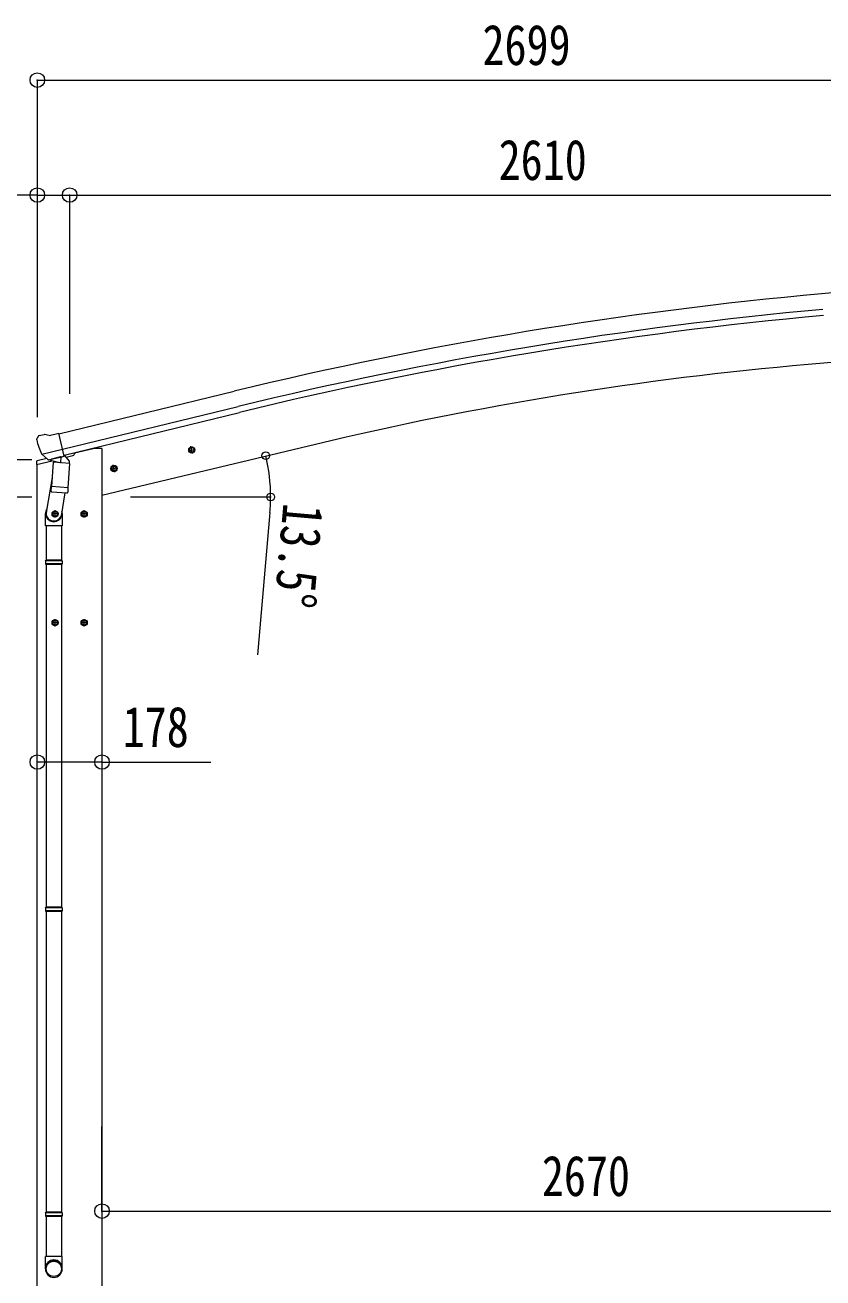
# Model space of a CAD drawing. Units: millimetres at full size, sheet at 1:40. Extents: x -11181 to 11305, y -7804 to 7716.
# Drawn here: x -9361 to -7164, y -4558 to -1107 of the extents above; entities that cross this region are included whole.
import ezdxf
from ezdxf.enums import TextEntityAlignment as Align

# ---------------------------------------------------------------- set-up
doc = ezdxf.new("R2010")
doc.units = ezdxf.units.MM
doc.header["$LTSCALE"] = 40
doc.header["$PDMODE"] = 32
doc.header["$PDSIZE"] = 40
for name, color, linetype, lineweight in [('0-1_本体', 4, 'Continuous', 9), ('0-2_部品', 7, 'Continuous', 9), ('0-A_寸法', 6, 'Continuous', 9), ('1-A', 6, 'Continuous', 9)]:
    doc.layers.add(name, color=color, linetype=linetype, lineweight=lineweight)
doc.styles.add('ＭＳ ゴシック', font='')
doc.styles.get('ＭＳ ゴシック').set_extended_font_data('MS Gothic')

msp = doc.modelspace()

# ---------------------------------------------------------------- linework, layer by layer
at = {"layer": '0-1_本体'}
for p, q in [((-6690.86, -1804.01), (-7168.37, -1847.21)), ((-6667.14, -1994.76), (-7205.09, -2041.83)), ((-9267.7, -2232.82), (-8784.82, -2115.34)), ((-9257.62, -2274.79), (-8774.61, -2157.32)), ((-9253.69, -2291.17), (-8770.63, -2173.68)), ((-9225.18, -2285.45), (-9173.17, -2272.97)), ((-9149.17, -2272.97), (-9173.17, -2272.97)), ((-9149.17, -2272.97), (-9149.17, -5152.97)), ((-8561.09, -2261.78), (-9149.14, -2402.96)), ((-9327.17, -5152.97), (-9327.17, -2316.41))]:
    msp.add_line(p, q, dxfattribs=at)
at = {"layer": '0-1_本体', "color": 6}
msp.add_line((-9149.17, -3136.89), (-9327.17, -3136.89), dxfattribs=at)
at = {"layer": '0-1_本体'}
for centre, radius, start, end in [((-6172.25, -12857.22), 11054.98, 95.16866, 103.66973), ((-6172.25, -12857.22), 11011.82, 95.16974, 103.66973), ((-6172.25, -12857.22), 10994.98, 95.16974, 103.66973), ((-6406.07, -11257.48), 9250.23, 94.95525, 103.47191)]:
    msp.add_arc(centre, radius, start, end, dxfattribs=at)
at = {"layer": '0-2_部品'}
for p, q in [((-9324.94, -2239.82), (-9328.79, -2246.12)), ((-9321.84, -2237.57), (-9308.66, -2234.41)), ((-9294.1, -2237.09), (-9307.36, -2234.39)), ((-9294.1, -2237.09), (-9268.17, -2230.86)), ((-9329.16, -2248.4), (-9328.88, -2249.55)), ((-9315.1, -2288.71), (-9257.6, -2274.9)), ((-8911.66, -2279.2), (-8892.21, -2274.54)), ((-8907.1, -2271.43), (-8909.24, -2278.62)), ((-8899.81, -2269.67), (-8907.1, -2271.43)), ((-8899.6, -2286.59), (-8904.27, -2267.15)), ((-8894.64, -2275.12), (-8899.81, -2269.67)), ((-8896.77, -2282.31), (-8894.64, -2275.12)), ((-9329.73, -2317.03), (-9286.71, -2306.7)), ((-9329.73, -2310.14), (-9329.73, -2317.03)), ((-9301.27, -2300.94), (-9327.43, -2307.22)), ((-9298.25, -2303.62), (-9314.63, -2289.12)), ((-9295.54, -2304.18), (-9288.02, -2302.38)), ((-9294.7, -2304.08), (-9293.17, -2303.71)), ((-9293.17, -2303.71), (-9256.47, -2294.9)), ((-9291.34, -2303.94), (-9291.39, -2304.68)), ((-9290.63, -2305.72), (-9264.82, -2312.16)), ((-9283.72, -2311.07), (-9288.39, -2377.9)), ((-9238.03, -2314.26), (-9283.72, -2311.07)), ((-9281.94, -2307.89), (-9282.17, -2311.17)), ((-9262.42, -2296.72), (-9263.44, -2311.33)), ((-9256.47, -2294.9), (-9254.94, -2294.53)), ((-9253.39, -2292.43), (-9252.44, -2292.49)), ((-9252.44, -2292.49), (-9239.13, -2307.81)), ((-9248.14, -2297.44), (-9229.01, -2292.85)), ((-9239.13, -2307.81), (-9239.57, -2314.15)), ((-9225.18, -2284.23), (-9225.18, -2287.98)), ((-9242.7, -2381.1), (-9238.03, -2314.26)), ((-9125.59, -2330.57), (-9106.15, -2325.9)), ((-9121.04, -2322.79), (-9123.17, -2329.98)), ((-9113.74, -2321.03), (-9121.04, -2322.79)), ((-9113.54, -2337.95), (-9118.21, -2318.51)), ((-9108.57, -2326.48), (-9113.74, -2321.03)), ((-9110.7, -2333.67), (-9108.57, -2326.48)), ((-9286.66, -2353.14), (-9302.57, -2449.31)), ((-9289.25, -2390.37), (-9288.38, -2377.9)), ((-9242.7, -2381.1), (-9288.39, -2377.9)), ((-9242.71, -2381.1), (-9243.6, -2393.79)), ((-9288.85, -2391.73), (-9288.85, -2391.73)), ((-9287.41, -2392.51), (-9245.71, -2395.42)), ((-9251.14, -2395.04), (-9261.87, -2458.63)), ((-9278.17, -2445.7), (-9284.67, -2449.46)), ((-9284.67, -2449.46), (-9284.67, -2456.96)), ((-9278.17, -2463.21), (-9278.17, -2443.21)), ((-9271.67, -2449.46), (-9278.17, -2445.7)), ((-9198.17, -2445.7), (-9204.67, -2449.46)), ((-9204.67, -2449.46), (-9204.67, -2456.96)), ((-9198.17, -2463.21), (-9198.17, -2443.21)), ((-9191.67, -2449.46), (-9198.17, -2445.7)), ((-9304.72, -2486.47), (-9304.72, -2452.12)), ((-9268.17, -2453.21), (-9288.17, -2453.21)), ((-9284.67, -2456.96), (-9278.17, -2460.72)), ((-9258.72, -2451.81), (-9258.72, -2486.47)), ((-9188.17, -2453.21), (-9208.17, -2453.21)), ((-9204.67, -2456.96), (-9198.17, -2460.72)), ((-9258.72, -2486.47), (-9304.72, -2486.47)), ((-9302.72, -2486.47), (-9302.72, -2580.47)), ((-9260.72, -2486.47), (-9260.72, -2580.47)), ((-9304.72, -2582.47), (-9303.72, -2580.47)), ((-9258.72, -2582.47), (-9304.72, -2582.47)), ((-9259.72, -2580.47), (-9303.72, -2580.47)), ((-9258.72, -2582.47), (-9259.72, -2580.47)), ((-9258.72, -2582.47), (-9258.72, -2590.47)), ((-9258.72, -2590.47), (-9304.72, -2590.47)), ((-9259.72, -2592.47), (-9303.72, -2592.47)), ((-9302.72, -2592.47), (-9302.72, -3536.66)), ((-9260.72, -2592.47), (-9260.72, -3536.66)), ((-9258.72, -2590.47), (-9259.72, -2592.47)), ((-9268.17, -2753.21), (-9288.17, -2753.21)), ((-9278.17, -2745.7), (-9284.67, -2749.46)), ((-9284.67, -2749.46), (-9284.67, -2756.96)), ((-9284.67, -2756.96), (-9278.17, -2760.72)), ((-9278.17, -2763.21), (-9278.17, -2743.21)), ((-9271.67, -2749.46), (-9278.17, -2745.7)), ((-9188.17, -2753.21), (-9208.17, -2753.21)), ((-9198.17, -2745.7), (-9204.67, -2749.46)), ((-9204.67, -2749.46), (-9204.67, -2756.96)), ((-9204.67, -2756.96), (-9198.17, -2760.72)), ((-9198.17, -2763.21), (-9198.17, -2743.21)), ((-9191.67, -2749.46), (-9198.17, -2745.7)), ((-9304.72, -3538.66), (-9303.72, -3536.66)), ((-9258.72, -3538.66), (-9304.72, -3538.66)), ((-9258.72, -3546.66), (-9304.72, -3546.66)), ((-9259.72, -3536.66), (-9303.72, -3536.66)), ((-9259.72, -3548.66), (-9303.72, -3548.66)), ((-9302.72, -3548.66), (-9302.72, -4376.84)), ((-9260.72, -3548.66), (-9260.72, -4376.84)), ((-9258.72, -3538.66), (-9259.72, -3536.66)), ((-9258.72, -3546.66), (-9259.72, -3548.66)), ((-9258.72, -3538.66), (-9258.72, -3546.66)), ((-9304.72, -4378.84), (-9303.72, -4376.84)), ((-9258.72, -4378.84), (-9304.72, -4378.84)), ((-9259.72, -4376.84), (-9303.72, -4376.84)), ((-9258.72, -4378.84), (-9259.72, -4376.84)), ((-9258.72, -4378.84), (-9258.72, -4386.84)), ((-9258.72, -4386.84), (-9304.72, -4386.84)), ((-9259.72, -4388.84), (-9303.72, -4388.84)), ((-9302.72, -4388.84), (-9302.72, -4498.84)), ((-9260.72, -4388.84), (-9260.72, -4498.84)), ((-9258.72, -4386.84), (-9259.72, -4388.84)), ((-9304.72, -4532.99), (-9304.72, -4498.84)), ((-9258.72, -4498.84), (-9304.72, -4498.84)), ((-9258.72, -4532.99), (-9258.72, -4498.84))]:
    msp.add_line(p, q, dxfattribs=at)
for points in [[(-9262.74, -2296.31), (-9253.02, -2293.97), (-9268.17, -2230.86)], [(-9315.37, -2288.13), (-9314.79, -2288.97), (-9314.63, -2289.12)], [(-9262.74, -2296.31), (-9262.98, -2296.46), (-9287.74, -2302.41), (-9288.02, -2302.38)], [(-8909.24, -2278.62), (-8904.07, -2284.07), (-8896.77, -2282.31)], [(-9123.17, -2329.98), (-9118, -2335.43), (-9110.7, -2333.67)], [(-9278.17, -2460.72), (-9271.67, -2456.96), (-9271.67, -2449.46)], [(-9198.17, -2460.72), (-9191.67, -2456.96), (-9191.67, -2449.46)], [(-9304.72, -2582.47), (-9304.72, -2590.47), (-9303.72, -2592.47)], [(-9278.17, -2760.72), (-9271.67, -2756.96), (-9271.67, -2749.46)], [(-9198.17, -2760.72), (-9191.67, -2756.96), (-9191.67, -2749.46)], [(-9304.72, -3538.66), (-9304.72, -3546.66), (-9303.72, -3548.66)], [(-9304.72, -4378.84), (-9304.72, -4386.84), (-9303.72, -4388.84)]]:
    msp.add_lwpolyline(points, dxfattribs=at)
for centre, radius in [((-8901.94, -2276.87), 8.5), ((-8901.94, -2276.87), 7.7), ((-8901.94, -2276.87), 6.5), ((-9115.87, -2328.23), 8.5), ((-9115.87, -2328.23), 7.7), ((-9115.87, -2328.23), 6.5), ((-9278.17, -2453.21), 8.5), ((-9278.17, -2453.21), 7.7), ((-9278.17, -2453.21), 6.5), ((-9198.17, -2453.21), 8.5), ((-9198.17, -2453.21), 7.7), ((-9198.17, -2453.21), 6.5), ((-9278.17, -2753.21), 8.5), ((-9278.17, -2753.21), 7.7), ((-9278.17, -2753.21), 6.5), ((-9198.17, -2753.21), 8.5), ((-9198.17, -2753.21), 7.7), ((-9198.17, -2753.21), 6.5)]:
    msp.add_circle(centre, radius, dxfattribs=at)
for centre, radius, start, end in [((-9320.67, -2242.44), 5, 103.5, 148.5), ((-9307.96, -2237.33), 3, 78.5, 103.5), ((-9132.07, -2202.3), 202.4, 193.5, 205.09125), ((-9326.73, -2310.14), 3, 103.5, 180), ((-9294.82, -2303.59), 0.5, 248.23754, 283.5), ((-9291.84, -2303.9), 0.5, 356, 103.5), ((-9290.39, -2304.75), 1, 176, 256), ((-9264.47, -2311.18), 1.03, 250.03897, 351.96569), ((-9261.82, -2296.8), 0.604, 100.59842, 172.20595), ((-9255.06, -2294.04), 0.5, 283.5, 318.76246), ((-9230.18, -2287.98), 5, 283.5, 0), ((-9287.31, -2390.54), 1.95, 175.04017, 217.47766), ((-9287.27, -2390.51), 2, 217.40962, 266), ((-9245.57, -2393.43), 2, 266, 349.46843), ((-9274.72, -2452.12), 30, 177.45142, 180)]:
    msp.add_arc(centre, radius, start, end, dxfattribs=at)
for centre, major_axis, ratio, start_param, end_param in [((-9326.24, -2247.69), (-1.57, -2.57), 0.99628, 4.712389, 5.4996506), ((-9296.26, -2301.36), (-0.73, -2.92), 0.997631, 5.8041905, 6.6006116), ((-9296.21, -2301.13), (2.63, 3.16), 0.650902, 4.0958226, 4.1686332), ((-9296.24, -2301.26), (-0.73, -2.92), 0.997631, 0.3902369, 0.4789948), ((-9281.72, -2451.81), (23, 0), 0.996195, 2.5560258, 6.5663028), ((-9281.72, -2451.81), (21, 0), 0.996195, 2.9349147, 5.9512394), ((-9281.72, -4531.24), (-23, 0), 0.996195, 3.1415927, 6.2831853), ((-9281.72, -4532.99), (-23, 0), 0.996195, 3.1415927, 6.2831853), ((-9281.72, -4532.99), (0, -23.43), 0.981806, 4.712389, 7.8539816)]:
    msp.add_ellipse(centre, major_axis=major_axis, ratio=ratio, start_param=start_param, end_param=end_param, dxfattribs=at)
msp.add_ellipse((-9281.72, -4532.99), major_axis=(21, 0), ratio=0.996195, dxfattribs=at)
at = {"layer": '0-A_寸法'}
for p, q in [((-9327.17, -1258.35), (-6628.17, -1258.35)), ((-9327.17, -1574.97), (-9327.17, -2187.19)), ((-9327.17, -1574.97), (-9238.17, -1574.97)), ((-9238.17, -1574.97), (-9238.17, -2122.82)), ((-9238.17, -1574.97), (-6628.17, -1574.97)), ((-10287.74, -2303.71), (-9342.66, -2303.71)), ((-9739.77, -2406.71), (-9342.66, -2406.71)), ((-9070.67, -2406.71), (-8683.81, -2406.71)), ((-8686.67, -2449.17), (-8721.03, -2841.66)), ((-9149.17, -3136.89), (-8849.17, -3136.89))]:
    msp.add_line(p, q, dxfattribs=at)
msp.add_lwpolyline([(-9327.17, -1258.35), (-9327.17, -1574.97), (-9527.17, -1574.97)], dxfattribs=at)
for centre in [(-8698.26, -2293.05), (-8684.81, -2406.71)]:
    msp.add_circle(centre, 10.62, dxfattribs=at)
for start, end in [(0, 13.5), (354.99678, 0)]:
    msp.add_arc((-9171.67, -2406.71), 486.86, start, end, dxfattribs=at)
for p in [(-9327.17, -1258.35), (-9327.17, -1574.97), (-9238.17, -1574.97), (-9327.17, -3136.89), (-9149.17, -3136.89)]:
    msp.add_point(p, dxfattribs=at)
at = {"layer": '1-A'}
for q in [(-9149.17, -4140.8), (-6479.17, -4373.75)]:
    msp.add_line((-9149.17, -4373.75), q, dxfattribs=at)
msp.add_point((-9149.17, -4373.75), dxfattribs=at)

# ---------------------------------------------------------------- texts
at = {"layer": '0-A_寸法', "color": 7, "style": 'ＭＳ ゴシック', "width": 0.8}
for s, p in [('2699', (-8101.67, -1250.35)), ('2610', (-8057.17, -1566.97)), ('178', (-9092.17, -3128.89))]:
    msp.add_text(s, height=111.4, dxfattribs=at).set_placement(p, align=Align.BOTTOM_LEFT)
msp.add_text('13.5°', height=111.4, rotation=264.997, dxfattribs=at).set_placement((-8682.72, -2418.39), align=Align.BOTTOM_LEFT)
at = {"layer": '1-A', "color": 7, "style": 'ＭＳ ゴシック', "width": 0.8}
msp.add_text('2670', height=111.4, dxfattribs=at).set_placement((-7938.17, -4365.75), align=Align.BOTTOM_LEFT)

doc.saveas('drawing.dxf')
